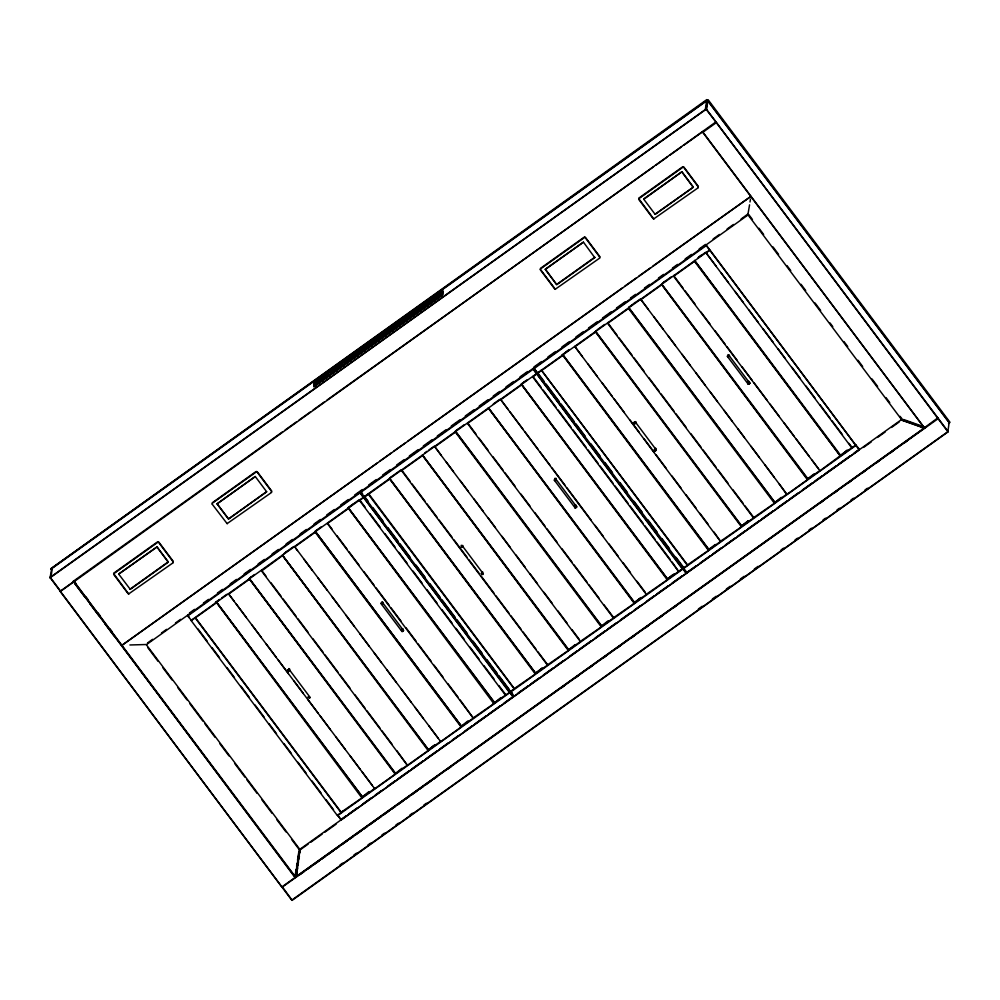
<?xml version="1.0" encoding="UTF-8"?>
<svg xmlns="http://www.w3.org/2000/svg" width="1000" height="1000" viewBox="0 0 1000 1000"><rect width="100%" height="100%" fill="white"/><g stroke="black" fill="none" stroke-linecap="round" stroke-linejoin="round"><path stroke-width="1.5" d="M747.588 214.275L741.075 219.025M282.275 886.75L292.175 900.312L947.812 432.038L949.137 422.713L707.35 100.388L51.65 568.7L50.075 577.837L50.45 577.238M52.263 568.25L51.062 576.812L50.025 577.6M923.938 428.462L281.863 886.95L60.263 591.525L715.913 121.938M750.875 196.425L122.137 645.188M188 615.1L187.85 616.175L191.3 620.275L363 497.638L363.15 496.562L359.7 492.463M191.062 620.375L190.963 619.538M341.138 811.8L340.988 812.875L337.137 815.263L191.375 620.875L191.537 619.8M216.537 602.625L361.912 797.925L341.175 812.225L195.387 617.688M228.425 593.7L374.75 788.75L394.9 774.362L395.075 773.175L249.513 579.075M249.25 578.825L395.138 774.087M443.075 291.312L442.5 294.95L313.962 386.538L314.475 382.912L443.125 291.5M313.913 386.538L314.6 382.5L442.075 291.438M314.075 386.637L314.662 382.55M315.487 531.95L461.05 726.062L460.875 727.25L440.712 741.637L294.513 546.525M356.438 354.062L355.613 354.812L356.637 354.075M358.075 353.05L357.238 353.3M358.188 352.675L359.438 351.725M360.438 351.213L359.588 351.975L360.45 351.362M360.95 350.7L361.838 350.363M365.725 347.587L364.862 348.212L365.712 347.45M366.175 347.225L367.088 346.613M366.85 346.788L368.325 345.737L367.287 346.362M368.85 343.025L371.35 341.238M369.45 344.575L369.1 345.188M369.888 342.287L369.787 342.962L370.312 341.975M291.95 900.425L51.087 578.938M295.1 877.575L73.675 581.325M372.9 340.45L372.038 341.025M378.35 338.575L377.537 339.113M378.888 336.175L380.125 335.3M381.15 336.262L380.5 336.75L381.188 336.463M382.475 333.825L380.863 334.95M363.162 497.438L359.938 492.35M382.262 333.975L381.825 334M363.237 497.175L509.412 691.612L509.263 692.688L505.412 695.075L359.65 500.688L359.812 499.613M384.038 334.513L383.212 334.963L384.225 334.212M384.2 332.6L384.688 331.625L383.6 333.013M509.425 692.5L363.462 497.062M532.837 368.8L536.287 372.9L536.125 373.988L364.2 496.7L364.1 495.887M388.013 329.487L387.55 330.275L389.012 328.8M390.438 329.637L388.812 330.75M535.225 673.075L535.05 674.262L514.312 688.562L368.575 493.6M393.825 327.475L394.5 326.987M396.125 325.838L395.487 326.3L396.35 325.588M399.75 323.212L400.538 322.4L399.75 323.05M509.5 692.225L512.95 696.325L512.788 697.4L341.087 820.037L337.238 814.587M341.45 812.438L341.262 811.612M340.85 820.138L340.95 819.475M442.2 291.462L441.75 294.688L314.225 385.662L441.637 294.55M442.6 294.825L442.9 291.212M374.425 788.875L374.25 788.05M434.55 446.488L580.288 641.45L601.025 627.15L601.2 625.962M428.062 749.625L427.887 750.8L407.413 765.312L396.962 750.812M440.4 741.762L440.213 740.938M500.513 399.375L646.25 594.338L666.988 580.025L667.163 578.85M521.35 384.487L667.225 579.75M533.075 368.7L536.3 373.787M534.275 367.775L534.125 368.85L537.562 372.95L709.262 250.325L709.425 249.25L705.975 245.15M536.375 373.512L682.4 569.038L678.55 571.413L532.788 377.038L536.512 374.075M537.337 373.062L534.113 367.975M687.5 565.325L683.413 567.938L537.65 373.562L537.812 372.488M541.237 370.037L687.425 565.363M509.738 692.113L512.95 697.2M514.375 688.988L510.538 691.237M682.638 568.562L686.087 572.663L685.925 573.737L514.225 696.375L510.688 691.438M513.987 696.488L513.9 695.638M595.525 331.512L741.35 525.862L741.175 527.05L720.438 541.35L574.7 346.388M547.625 664.825L568.038 650.7L568.212 649.525L422.388 455.163L568.275 650.425M774.338 502.3L774.163 503.488L753.413 517.788L607.863 323.675L608.038 322.5M640.662 299.275L786.988 494.325L807.138 479.925L807.312 478.75L661.762 284.637L807.375 479.65M634.237 603.312L488.363 408.05L634.175 602.4L634.012 603.587L613.587 617.7M705.312 109.838L706.575 100.862M703.175 131.55L702.712 132.25L924.3 427.812L937.837 417.875M716.425 122.6L706.1 109.288L707.362 100.363M706.213 245.037L709.438 250.125M855.788 445.138L851.688 447.75L705.837 252.537L716.3 266.413M709.737 249.75L855.7 445.175M678.737 571.587L672.1 562.025M686.087 573.55L682.875 568.45M683.6 568.112L683.688 567.45M708.363 549.425L708.188 550.6L687.775 564.725M855.775 444.913L859.225 449.012L859.062 450.087L687.138 572.8L687.038 571.987M720.7 541.562L713.988 532.025M709.513 249.85L859.225 449.888M716.237 122.438L947.975 431.85M295.35 877.337L73.375 581.525M172.963 562.663L173.1 561.763L158.2 541.788M341.15 812.688L195.113 617.788M428.113 750.525L282.5 555.513M461.1 726.975L315.163 532.137M359.837 493.025L187.75 615.938M601.25 626.875L455.312 432.038M555.425 289.125L599.75 258.05M708.425 550.325L562.812 355.312M741.413 526.775L595.462 331.938M698.2 187.738L653.875 218.812M693.188 187.288L681.862 171.812L643.8 199.275L655.175 214.387L693.363 187.125L681.875 171.788M698.025 187.662L698.162 186.75L683.263 166.725M779.025 483.675L786.675 494.438M702.825 132.025L924.488 427.987L901.263 419.775L300.062 849.163L296.262 877.25M173.15 562.737L128.812 593.825M271.588 492.425L227.262 523.513M271.413 492.35L271.55 491.45L256.65 471.413M327.325 523.462L473.113 717.987L493.85 703.688L348.475 508.4M363.375 497.725L359.55 500.45M514.288 689.025L368.25 494.125M535.288 673.988L389.675 478.975M442.425 294.6L313.9 386.388M599.575 257.975L599.712 257.075L584.812 237.037M774.388 503.212L628.45 308.387M706.1 109.288L50.237 577.663M674 275.375L673.825 276.562L819.975 470.763L840.212 455.8L694.425 261.262M682.775 569.125L510.675 692.038M295.425 873.975L296.125 869.412M296.588 866.375L297.05 863.337M297.512 860.3L298.913 851.188M297.538 868.075L296.125 877.3M298 865.037L298.463 862M298.925 858.962L299.387 855.925M299.85 852.887L300.325 849.85M749.562 204.85L747.8 215.125L146.613 644.513L129.875 644.975M750.013 201.975L750.475 199.1M653.838 219.088L638.713 198.588M128.775 594.1L113.65 573.6M227.225 523.787L212.087 504.05M407.413 765.35L261.588 571L282.15 555.875M473.387 718.2L460.138 699.963M613.525 618.138L467.713 423.775L467.887 422.6M687.712 565.15L541.888 370.8L542.062 369.613M387.975 329.725L388.812 329.038M388.988 330.838L387.725 331.788L388.812 331.062M392.15 328.562L390.637 329.712L392.137 328.5M364.625 348.2L363.225 349.375L364.588 348.162M371.925 343.113L372.312 342.725M634.212 422L635.875 421.613M289.513 670.9C290.275 668.35 286.1 670.275 288.587 671.325M401.613 629.45L403.275 629.05L402.388 630.487M556.15 480.462C556.3 477.425 552.487 480.387 555.575 480.875M574.738 506.425C573.975 508.975 578.15 507.05 575.662 506M749.6 382.75L749.275 381.5L748.25 381.538M295.138 877.262L299.6 849.087L146.412 644.8M50.688 569.312L51.413 568.975M707.513 100.262L708.2 99.838L949.95 422.225L949.412 422.863M399.738 323.013L396.85 325.363L398.175 324.062M369.05 791.562L362.337 796.825L216.412 601.925M542.15 668.15L535.612 673.162L389.55 478.263M562.688 354.613L708.612 549.513L715.288 544.5M748.312 520.688L741.737 525.95L595.638 331.3L597.9 329.363M774.963 502.425L628.65 307.488M807.95 478.862L661.637 283.938M694.538 260.487L840.362 456.1M316.275 532.75L461.3 726.15L468 720.888M608.15 620.788L601.45 626.05L455.487 431.4M674.188 573.812L667.412 578.938L521.45 384.288M807.562 478.837L814.338 473.713M707.262 100.138L51.05 568.625L706.775 99.625L707.3 100.213M706.338 109.1L948.088 431.55L291.887 900.05M60.362 590.812L50.275 577.362L706.137 109M118.663 574.125L156.95 546.925L168.25 562.163L130.275 589.338L118.675 574.05L156.938 547.013M255.25 476.575L217.113 503.812L255.263 476.5L266.7 491.838L228.438 518.975L217.062 503.762L228.575 519L266.637 491.6M545.4 269.212L556.725 284.7L594.8 257.625M364.2 496.7L360.988 492.512L361.138 491.438M706.513 110.1L707.8 100.988M547.562 665.212L401.737 470.9L401.912 469.712M594.738 257.6L583.425 242.125L545.35 269.188M687.138 572.8L683.913 568.612L684.075 567.537M216.325 602.038L219.7 599.4M348.3 507.8L352.688 504.325M389.588 478.375L391.788 476.587M455.462 431.262L457.75 429.462M562.825 354.613L709 549.538M661.587 284.037L664.925 281.413M748.375 520.825L741.6 525.95M381.65 334.288L380.975 334.95M402 768.25L395.7 773.3M433.8 745.537L428.462 749.85L434.988 744.7M500.962 697.575L494.438 702.738L348.387 507.812M542.025 668.15L535.712 673.263M568.837 649.638L575.138 644.6M601.825 626.087L455.55 431.262M634.438 602.487L641.112 597.475M667.613 579.075L521.587 384.288L524.775 381.512M774.737 502.537L781.263 497.375M847.1 450.262L840.675 455.375L694.65 260.487M461.2 545.325L462.9 545.588M574.862 505.45C576.812 503.612 577.013 508.15 574.913 506.463M748.112 382.5C746.575 385.462 751.75 383.075 748.438 382.35M60.163 591.287L73.562 581.725M113.625 573.825L158.162 542.013M212.288 504.038L212.425 503.125L256.613 471.7M168.188 561.912L130 589.2M443.075 291.462L440.438 293.387M191.275 620.638L195.1 617.913M195.475 617.775L216.188 602.987M228.463 594.225L249.163 579.438M555.4 289.35L540.225 269.125L584.775 237.312M705.212 109.6L705.925 109.038M294.438 547.1L315.138 532.312M327.413 523.55L348.125 508.762M360.887 492.275L532.975 369.363M638.675 198.812L683.225 167M702.788 132.312L716.188 122.737M510.462 691.75L364.513 497.225L368.237 494.263M368.612 494.125L389.325 479.338M594.8 257.225L556.6 284.5L545.275 269.425L583.413 242.188M401.6 470.562L422.3 455.775M434.588 447L455.288 432.212M467.575 423.45L488.275 408.663M500.55 399.888L521.263 385.1M534.025 368.612L706.112 245.7M537.55 373.325L541.375 370.6M541.75 370.462L562.463 355.675M574.738 346.9L595.438 332.113M607.725 323.35L628.425 308.562M640.7 299.788L661.413 285M673.688 276.225L694.4 261.438M705.825 253.137L709.65 250.413M337.537 815.688L509.637 692.775M282.075 887.237L938.112 418.675M682.487 568.362L536.6 373.425M683.812 568.375L855.913 445.462M859.312 449.25L854.1 453.025M949.237 422.95L948.525 423.512M372.05 340.938L372.837 340.425M374.188 339.663L375.487 338.6L374.125 339.65M295.738 876.912L924.388 427.912M901.688 420.2L924.688 428.275M249.525 578.362L251.625 576.688M283.562 553.962L286.712 551.438M315.5 531.25L317.6 529.562M424.762 453.025L426.863 451.337M564.925 352.925L569.113 349.562M631.938 304.962L635.087 302.45M698.95 257.013L701.05 255.325M639.925 598.325L634.587 602.638M672.913 574.763L667.575 579.075M847.225 450.262L840.788 455.375M386.087 330.938C384.275 332.55 388.663 329.038 386.025 331.375M395.938 325.7L396.375 325.4M383.7 332.55L382.85 333.462L384.212 332.287M385.962 330.95L385.025 331.875L385.875 331.475M375.125 338.875L374.137 339.575L375.075 338.85M314.587 383.038L381.912 334.95M384.45 333.137L395.875 324.975M398.413 323.162L442.875 291.413M318.5 380.475L326.125 375.025M332.475 370.487L338.825 365.962M346.45 360.513L352.8 355.975M360.412 350.538L366.775 346M370.575 343.275L380.737 336.025M384.55 333.3L394.712 326.037M398.525 323.325L407.413 316.975M412.5 313.337L421.388 306.988M426.463 303.363L435.363 297.013M360.737 350.8L361.65 350.438M386.312 332.887L387.55 332L386.512 332.638M314.113 386.45L442.4 294.825M72.925 581.538L282.575 431.8M285.113 429.988L296.55 421.825M299.088 420L310.525 411.838M313.062 410.025L324.5 401.85M327.05 400.037L653.587 166.812M656.137 165L667.575 156.825M670.113 155.013L681.55 146.85M684.087 145.037L703.15 131.425M113.837 573.088L157.513 541.888M212.288 502.775L255.963 471.575M540.45 268.387L584.125 237.2M638.888 198.075L682.562 166.887M643.787 198.875L681.862 171.812M693.25 187.312L655.05 214.188M122.338 645L377.562 462.788M380.037 460.95L391.525 452.812M394 450.975L405.5 442.837M407.975 441L622.575 287.8M625.05 285.95L636.538 277.825M639.012 275.975L650.512 267.85M652.975 266L750.8 196.462M147.5 642.962L152.587 639.338M161.488 632.975L166.575 629.35M175.463 622.987L180.55 619.362M189.45 613.013L194.537 609.375M203.425 603.025L208.512 599.388M217.413 593.038L222.5 589.4M230.125 583.962L236.475 579.425M244.1 573.975L250.463 569.438M258.087 563.987L264.438 559.45M272.062 554L278.425 549.462M286.05 544.012L292.4 539.475M300.025 534.025L306.388 529.487M314.012 524.038L320.363 519.5M326.725 514.963L334.35 509.525M340.7 504.975L348.325 499.538M354.688 495L362.312 489.55M368.663 485.012L376.287 479.562M382.65 475.025L390.275 469.575M396.625 465.037L404.25 459.588M409.338 455.962L418.237 449.6M423.312 445.975L432.212 439.625M437.3 435.988L446.2 429.637M451.275 426L460.175 419.65M465.262 416.012L474.162 409.663M479.237 406.025L488.137 399.675M493.225 396.05L499.575 391.5M505.938 386.962L513.562 381.525M519.913 376.975L527.537 371.538M533.9 367L541.525 361.55M547.875 357.013L555.5 351.562M561.862 347.025L569.487 341.575M575.837 337.038L583.462 331.587M588.55 327.962L597.45 321.6M602.537 317.975L611.425 311.625M616.512 307.987L625.413 301.637M630.5 298L635.575 294.375M644.475 288.012L649.562 284.387M658.462 278.038L663.538 274.4M672.438 268.05L677.525 264.413M685.15 258.962L691.5 254.425M699.125 248.988L705.487 244.438M713.112 239L719.463 234.462M727.087 229.013L733.45 224.475M215.375 602.475L219.163 599.763M221.688 597.962L226.737 594.362M249.462 578.125L254.513 574.525M286.075 551.975L293.65 546.562M315.113 531.237L321.425 526.725M347.938 507.8L359.3 499.675M391.037 477.013L401.138 469.8M428.913 449.963L433.963 446.35M455.425 431.025L464.263 424.712M493.3 403.975L499.613 399.462M521.075 384.137L527.388 379.625M561.65 355.163L569.225 349.75M598.263 329.012L604.575 324.5M628.562 307.362L632.35 304.662M634.875 302.863L639.925 299.25M662.65 283.025L671.488 276.712M698 257.775L705.575 252.362M340.325 813.05L342.85 811.25M361.788 797.725L374.412 788.7M394.613 774.275L407.238 765.263M427.438 750.837L440.062 741.812M460.262 727.387L472.887 718.375M493.088 703.95L505.712 694.925M534.925 674.062L547.55 665.05M567.75 650.625L580.375 641.6M600.575 627.175L613.2 618.162M633.4 603.737L646.025 594.712M666.225 580.288L680.113 570.375M708.062 550.413L721.95 540.487M742.15 526.062L753.512 517.95M774.975 502.612L787.6 493.6M807.8 479.175L819.163 471.062M840.625 455.725L851.988 447.612M341.188 819.362L346.238 815.763M348.762 813.95L357.6 807.65M362.65 804.038L371.488 797.725M375.275 795.025L381.587 790.512M387.9 786L395.475 780.588M398 778.787L409.363 770.675M411.887 768.875L423.25 760.75M425.775 758.95L437.137 750.837M439.663 749.038L448.5 742.725M452.287 740.013L458.6 735.512M464.913 731L472.488 725.588M475.012 723.787L486.375 715.675M488.9 713.863L500.262 705.75M504.05 703.05L511.625 697.638M518.112 693L528.212 685.788M530.737 683.988L539.575 677.675M543.362 674.975L553.462 667.75M555.988 665.95L563.562 660.537M569.875 656.038L577.45 650.625M579.975 648.825L591.337 640.7M595.125 638L605.225 630.788M607.75 628.987L616.587 622.675M620.375 619.963L630.462 612.75M634.25 610.05L640.562 605.538M646.875 601.025L654.45 595.625M656.975 593.812L668.337 585.7M672.125 583L682.225 575.788M696.287 565.737L687.225 572.163M700.075 563.038L710.175 555.825M712.7 554.012L721.538 547.7M725.325 545L735.425 537.788M737.95 535.988L745.525 530.575M748.05 528.763L759.412 520.65M761.938 518.85L773.3 510.737M777.087 508.025L787.188 500.812M789.712 499.012L798.55 492.7M802.337 490L812.438 482.788M814.963 480.975L822.537 475.562M825.062 473.762L836.425 465.65M838.95 463.85L850.312 455.725M300.487 849.587L308.113 844.137M310.663 842.325L322.1 834.15M324.637 832.337L336.075 824.175M863.55 447.438L871.175 441.987M877.537 437.45L885.163 432M891.513 427.463L899.137 422.013M300.075 874.525L303.888 871.8M307.688 869.087L311.5 866.363M314.037 864.55L319.113 860.925M321.65 859.112L325.462 856.388M328 854.575L333.075 850.95M335.625 849.137L339.425 846.413M341.962 844.6L347.05 840.975M349.588 839.163L353.387 836.45M355.938 834.625L361.012 831M363.55 829.188L367.362 826.475M369.9 824.663L374.975 821.025M377.512 819.212L381.325 816.5M383.862 814.688L388.938 811.05M391.475 809.237L395.288 806.525M397.825 804.712L402.9 801.087M405.438 799.262L409.25 796.55M411.788 794.737L416.875 791.112M419.412 789.3L423.212 786.575M425.75 784.762L430.838 781.137M433.375 779.325L437.175 776.6M447.337 769.35L451.15 766.625M461.3 759.375L465.112 756.65M561.6 687.738L564.138 685.925M575.562 677.763L578.1 675.95M589.525 667.8L592.062 665.975M603.488 657.825L606.025 656.012M617.45 647.85L619.987 646.038M631.413 637.875L633.962 636.062M645.387 627.9L647.925 626.087M659.35 617.925L661.888 616.112M673.312 607.95L675.85 606.138M820.575 502.775L823.112 500.962M834.538 492.8L837.075 490.988M848.5 482.825L851.05 481.012M862.475 472.85L865.013 471.037M876.438 462.875L878.975 461.062M890.4 452.9L892.938 451.087M904.362 442.925L906.9 441.112M339.988 864.963L342.525 863.15M353.963 854.975L356.512 853.162M367.95 844.987L370.487 843.175M381.925 835L384.475 833.188M395.913 825.013L398.45 823.2M409.888 815.037L412.438 813.213M423.875 805.05L426.413 803.225M698.413 608.962L702.225 606.237M712.387 598.975L716.2 596.25M726.375 588.987L730.188 586.275M740.35 579.012L744.163 576.287M754.338 569.025L758.15 566.3M781.025 549.963L783.562 548.138M795.013 539.975L797.55 538.162M808.988 529.987L811.525 528.175M822.975 520L825.512 518.188M836.95 510.012L839.488 508.2M850.938 500.025L853.475 498.212M864.912 490.05L867.45 488.225M378.825 336.05L378.062 336.65L380.075 335.275M391.5 328.825L391.325 329.312M348.312 507.95L494.663 702.625M362.463 796.925L216.45 602.038M364.513 496.337L364.412 496.987M187.75 615.337L189.45 617.525M682.562 568.837L682.65 568.2M949.475 422.8L707.55 100.188M368.913 345.125L369.025 345M922.05 427.9L925.088 427.35M655.088 448.162L656.05 448.512M481.95 571.825L482.912 572.175M488.413 407.7L634.675 602.587M902.138 419L900.025 416.312M903.55 419.5L924.875 427.125M728.487 356.262L728.075 354.637L729.538 355.513M728.35 357.238L727.938 355.6L729.412 356.475M748.662 383.162L747.9 382.488M381.875 603.462C384.862 604.05 381.812 599.913 381.45 602.9M402.525 629.663L402.938 631.287L401.475 630.413M289 668.562L289.762 669.25M73.587 581.275L74.338 581.812M535.6 673.263L389.513 478.525M428.438 749.8L282.35 555.062L428.55 749.8M73.787 581.1L295.45 876.862M50.05 577.413L50.562 578.088M774.825 502.488L628.688 307.613M613.612 617.525L604.025 604.837M568.7 649.7L422.5 454.963M461.538 726.25L315.462 531.5M395.562 773.363L249.5 578.612M924.325 427.537L901.462 419.425L748.138 215.037M299.175 849.5L291.588 839.4M748.713 214.525L752.45 219.513M758.988 228.225L763.65 234.462M773 246.912L778.6 254.387M787.013 265.6L790.738 270.575M801.012 284.275L805.688 290.512M815.025 302.962L820.638 310.438M829.975 322.9L832.775 326.637M843.988 341.575L847.725 346.562M858 360.262L862.663 366.488M872.013 378.95L877.613 386.425M886.025 397.625L889.75 402.612M683.875 167.087L698.4 186.462M720.975 272.65L728.45 282.613M734.987 291.337L743.4 302.55M749 310.025L758.35 322.488M763.012 328.713L773.3 342.425M777.962 348.65L785.438 358.625M791.988 367.35L800.387 378.562M806 386.037L815.337 398.5M820.013 404.725L830.288 418.438M832.163 420.925L842.438 434.625M848.975 443.35L851.787 447.088M638.7 199.363L653.225 218.725M683.25 288.4L673.775 275.65M685.113 290.887L695.375 304.575M700.975 312.038L710.3 324.487M714.975 330.7L725.238 344.387M727.1 346.875L737.362 360.562M742.025 366.788L752.288 380.475M754.163 382.962L767.225 400.387M770.025 404.113L779.35 416.562M784.013 422.788L794.275 436.475M796.15 438.963L809.212 456.375M812.013 460.112L818.538 468.825M728.925 355.35L749.737 383.113M727.412 356.425L748.238 384.188M640.925 299.513L648.4 309.462M653.988 316.938L663.325 329.375M667.987 335.6L675.45 345.55M681.988 354.263L690.387 365.462M695.987 372.925L705.312 385.375M709.975 391.587L717.438 401.55M723.975 410.25L732.375 421.45M737.975 428.925L744.5 437.625M751.038 446.337L759.425 457.537M765.025 465L774.362 477.45M585.425 237.4L599.95 256.775M617.275 335.513L607.8 322.775M619.138 338L632.2 355.425M634.075 357.912L644.338 371.6M649 377.825L659.262 391.512M661.125 394L674.2 411.413M676.062 413.9L686.325 427.587M690.987 433.812L701.25 447.5M703.112 449.988L716.188 467.413M718.05 469.9L728.312 483.587M732.975 489.812L743.238 503.5M745.113 505.988L753.5 517.188M540.25 269.675L554.775 289.037M635.425 422.125L656.25 449.888M574.963 346.625L582.425 356.587M588.025 364.05L597.35 376.488M602.025 382.713L612.288 396.4M614.15 398.888L624.412 412.575M630.013 420.037L639.338 432.488M644.013 438.713L654.275 452.4M656.137 454.888L666.4 468.575M672 476.037L681.325 488.475M686 494.7L696.263 508.387M699.987 513.362L708.388 524.562M544.288 381.625L537.638 372.688M546.15 384.113L559.237 401.55M561.1 404.05L574.188 421.488M576.05 423.988L585.4 436.45M591 443.925L600.35 456.375M605.025 462.612L612.5 472.575M619.975 482.55L627.45 492.512M633.987 501.238L642.387 512.45M648 519.925L657.337 532.388M662.013 538.612L669.488 548.587M676.025 557.312L683.5 567.275M532.888 376.375L541.3 387.587M543.162 390.075L556.25 407.525M558.112 410.012L571.2 427.45M573.062 429.95L586.15 447.388M588.013 449.888L598.288 463.587M600.163 466.087L613.237 483.525M615.112 486.025L628.188 503.462M630.062 505.95L643.138 523.4M645.013 525.887L655.288 539.6M657.15 542.087L670.238 559.538M500.775 399.613L508.237 409.562M510.112 412.062L523.175 429.475M525.037 431.962L538.1 449.387M539.963 451.875L550.225 465.562M552.1 468.05L565.163 485.475M567.025 487.962L591.287 520.312M595.013 525.288L603.413 536.487M609.012 543.95L618.35 556.4M623.013 562.612L630.475 572.575M637 581.275L645.4 592.475M555.788 479.012L576.6 506.775M554.275 480.087L575.1 507.85M476.188 434.375L467.65 422.875M478.988 438.1L488.325 450.55M492.987 456.763L503.25 470.45M505.112 472.938L515.375 486.625M520.975 494.1L530.312 506.538M534.975 512.762L545.237 526.45M547.1 528.938L557.362 542.625M562.038 548.85L572.3 562.537M574.163 565.025L587.225 582.438M589.087 584.925L599.35 598.612M441.337 455.438L434.663 446.425M446.012 461.662L453.475 471.613M460 480.325L468.4 491.525M474 498.988L483.325 511.438M488 517.65L495.462 527.612M501.987 536.325L510.387 547.513M515.988 554.987L525.312 567.425M529.987 573.65L537.45 583.6M543.975 592.312L552.375 603.513M557.975 610.975L567.3 623.425M571.975 629.637L579.438 639.6M462.287 545.788L483.113 573.55M410.225 481.488L401.688 469.988M412.088 483.975L425.15 501.4M427.013 503.888L437.287 517.575M439.15 520.062L452.212 537.475M454.075 539.963L467.137 557.388M469 559.875L479.275 573.562M481.138 576.05L494.2 593.475M496.062 595.962L509.125 613.387M510.988 615.875L521.263 629.562M523.125 632.05L536.188 649.463M538.05 651.95L547.388 664.4M362.587 493.862L360.975 491.637M364.613 496.55L368.35 501.538M373.013 507.775L383.3 521.475M387.962 527.7L398.25 541.413M400.112 543.9L410.387 557.612M416 565.087L425.337 577.55M430.012 583.775L440.288 597.487M442.163 599.975L455.238 617.425M457.113 619.913L467.388 633.612M473 641.1L482.337 653.55M487.013 659.788L497.287 673.487M499.162 675.987L509.438 689.688M512.388 693.625L510.775 691.388M365.35 507.5L359.65 499.812M370.025 513.737L380.3 527.438M384.975 533.675L395.25 547.375M398.988 552.362L407.4 563.575M413.013 571.05L422.35 583.513M427.025 589.738L437.3 603.45M441.975 609.675L452.25 623.387M455.988 628.362L464.4 639.587M470 647.062L479.35 659.513M484.012 665.75L494.3 679.45M498.963 685.688L505.513 694.4M327.638 523.275L332.312 529.487M336.975 535.712L347.238 549.4M349.1 551.888L359.363 565.575M364.025 571.8L374.3 585.487M376.163 587.975L389.225 605.4M391.087 607.888L401.35 621.575M406.025 627.788L416.287 641.475M418.15 643.962L431.213 661.388M434.012 665.125L443.338 677.562M448.013 683.787L458.275 697.475M382.65 602.663L403.462 630.425M381.138 603.737L401.962 631.5M257.262 471.775L271.788 491.15M295.587 548.075L297.462 550.562M303.988 559.275L312.387 570.475M317.987 577.938L327.312 590.375M331.975 596.6L339.45 606.55M345.975 615.262L354.375 626.462M359.975 633.925L369.3 646.375M373.963 652.6L381.438 662.55M387.025 670.013L396.362 682.463M401.025 688.675L411.287 702.362M415.025 707.35L423.425 718.538M429.012 726.012L438.35 738.45M261.675 570.388L266.337 576.613M271 582.825L281.262 596.512M283.137 599.012L296.2 616.425M298.062 618.913L308.325 632.6M312.987 638.825L323.25 652.513M325.125 655L338.188 672.425M340.05 674.912L350.312 688.6M354.975 694.812L365.238 708.5M367.113 710.987L380.175 728.413M382.038 730.9L392.3 744.587M289.15 669.438L309.975 697.2M228.688 593.95L234.288 601.413M236.15 603.9L246.412 617.587M252.013 625.05L261.35 637.5M266.012 643.713L276.275 657.4M278.137 659.887L288.4 673.575M294 681.05L303.337 693.487M308 699.712L318.263 713.4M320.125 715.888L330.387 729.575M335.988 737.038L345.325 749.488M349.988 755.7L360.25 769.388M362.113 771.875L372.375 785.562M158.812 542.1L173.337 561.462M157.012 546.912L168.25 561.912M198.012 628.938L207.362 641.4M212.025 647.625L219.5 657.6M226.975 667.562L234.45 677.525M240.987 686.25L249.4 697.463M255.012 704.938L264.35 717.4M269.025 723.637L276.5 733.6M283.975 743.575L291.45 753.538M297.987 762.262L306.4 773.475M312 780.95L321.35 793.413M326.025 799.638L333.5 809.613M340.763 819.3L337.638 815.05M113.637 574.362L128.162 593.737M147.75 647.575L158.025 661.275M162.688 667.5L172.037 679.963M177.638 687.438L186.975 699.887M189.775 703.625L202.85 721.062M204.725 723.562L215 737.262M219.662 743.487L229.013 755.95M234.613 763.413L244.887 777.125M246.75 779.613L257.025 793.312M261.7 799.538L271.975 813.238M276.637 819.475L285.988 831.925M73.987 580.925L75.838 583.387M85.988 596.925L87.837 599.388M98 612.938L99.838 615.4M110 628.938L111.85 631.4M74.675 583.438L84.975 597.175M89.663 603.425L99.025 615.913M104.65 623.413L114.025 635.9M702.875 131.938L703.238 132.688M371.7 340.887L371.587 341.675L371.7 340.887M375.988 338.075L377.425 337.1L375.988 338.075M377.675 336.863L377.675 336.863M309.812 697.475C310.525 699.9 305.087 695.512 309.812 697.475M381.425 603.175C381.55 606.812 384.75 601.587 381.425 603.175M462.775 546.912C459.25 548.763 462.088 543.45 462.775 546.912M482.95 573.812C483.638 576.25 478.237 571.838 482.95 573.812M554.688 478.55C554.812 482.188 558.025 476.962 554.688 478.55M634.2 422.638C634.163 426.15 637.625 421.375 634.312 422.512C633.025 424.025 636.8 420.712 634.2 422.638M654.375 449.538C654.5 453.175 657.7 447.962 654.375 449.538M287.65 670.188L288.95 669.325L287.65 670.188M381.15 603.413L382.45 602.55L381.15 603.413M402.225 631.525L403.525 630.65L402.225 631.525M576.663 507L575.337 508L576.663 507M656.3 450.112L654.987 451.112L656.3 450.112M727.425 356.1L728.725 355.225L727.425 356.1M748.5 384.2L749.8 383.338L748.5 384.2"/></g></svg>
